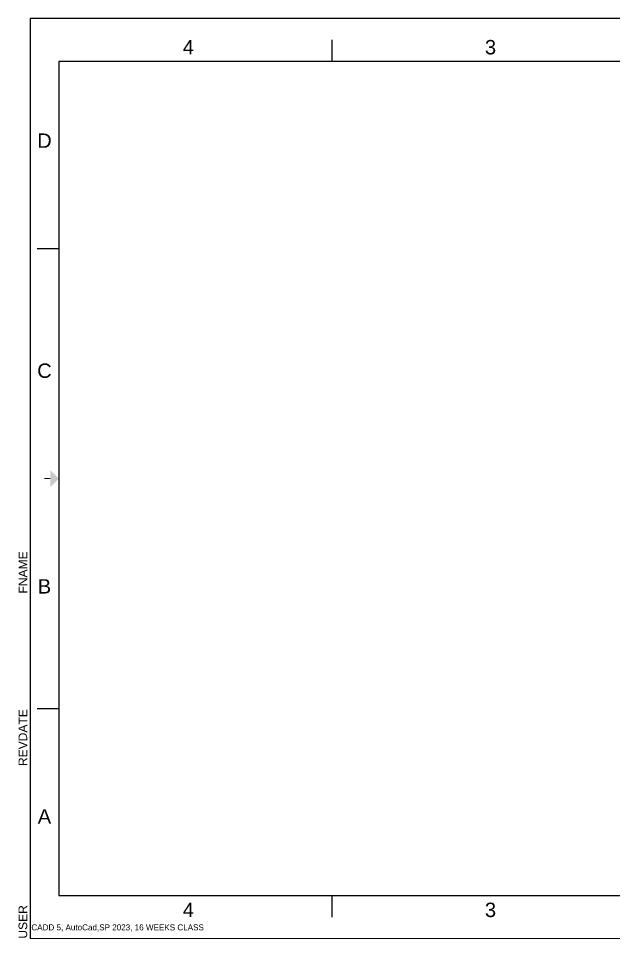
# Paper-space layout 'ANSI C Title Block' of a CAD drawing. Header units: inches. Extents: x -0.2 to 43.7, y -0.1 to 15.9.
# Drawn here: x -0.22 to 10.12, y -0.1 to 15.9 of the extents above; entities that cross this region are included whole.
import ezdxf
from ezdxf.enums import TextEntityAlignment as Align

# ---------------------------------------------------------------- set-up
doc = ezdxf.new("R2010")
doc.units = ezdxf.units.IN
doc.header["$MEASUREMENT"] = 0
doc.layers.add('pv-VIS', color=7, linetype='Continuous')
doc.layers.add('Title Block', color=7, linetype='Continuous')
doc.styles.add('Roman', font='ARIALUNI.ttf')

psp = doc.layouts.new('ANSI C Title Block')

# ---------------------------------------------------------------- linework, layer by layer
at = {"layer": 'Title Block'}
for p, q in [((20.978, 15.895), (-0.022, 15.895)), ((-0.022, 15.895), (-0.022, -0.105)), ((5.228, 15.145), (5.228, 15.52)), ((20.478, 15.145), (0.478, 15.145)), ((0.478, 15.145), (0.478, 0.645)), ((0.103, 11.895), (0.478, 11.895)), ((0.103, 3.895), (0.478, 3.895)), ((0.478, 0.645), (20.478, 0.645)), ((5.228, 0.27), (5.228, 0.645))]:
    psp.add_line(p, q, dxfattribs=at)
at = {"layer": 'Title Block', "lineweight": 15}
psp.add_line((-0.022, -0.105), (20.978, -0.105), dxfattribs=at)
at = {"layer": 'Title Block', "const_width": 0.02}
psp.add_lwpolyline([(0.228, 7.895), (0.328, 7.895)], dxfattribs=at)
at = {"layer": 'Title Block'}
psp.add_solid([(0.328, 7.745), (0.328, 8.045), (0.478, 7.895)], dxfattribs=at)

# ---------------------------------------------------------------- texts
at = {"layer": 'pv-VIS', "insert": (0.001, 0.143), "char_height": 0.105, "attachment_point": 1}
psp.add_mtext_dynamic_manual_height_columns('CADD 5, AutoCad,SP 2023, 16 WEEKS CLASS', width=128.78775, gutter_width=2.5, heights=[0], dxfattribs=at)
at = {"layer": 'Title Block', "style": 'Roman'}
for s, p in [('4', (2.728, 15.395)), ('3', (7.978, 15.395)), ('D', (0.228, 13.77)), ('C', (0.228, 9.77)), ('B', (0.228, 6.02)), ('A', (0.228, 2.02)), ('4', (2.728, 0.395)), ('3', (7.978, 0.395))]:
    psp.add_text(s, height=0.25, dxfattribs=at).set_placement(p, align=Align.MIDDLE_CENTER)
at = {"layer": 'Title Block', "color": 0, "style": 'Roman', "flags": 8}
for tag, p, s in [('FNAME', (-0.072, 5.895), 'C:\\Users\\bennk\\OneDrive\\Desktop\\Devfolder\\CADD 5\\CADD 5 2D Formats\\2D Drawing Format Inch.dwg'), ('REVDATE', (-0.072, 2.895), '08.05.2023'), ('USER', (-0.072, -0.105), 'bennk')]:
    psp.add_attdef(tag, p, s, height=0.15, rotation=90, dxfattribs=at)

doc.saveas('drawing.dxf')
